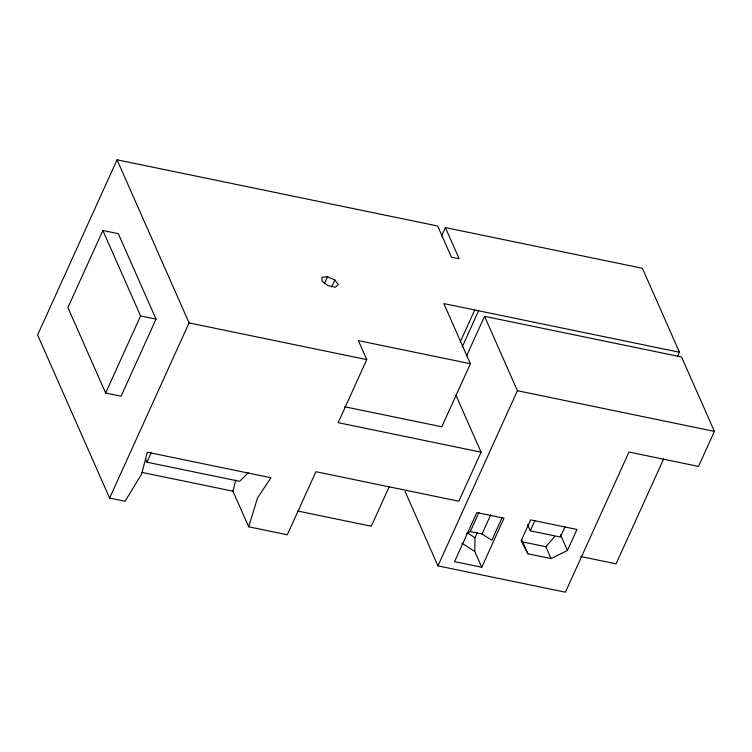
<?xml version="1.0" encoding="UTF-8"?>
<svg xmlns="http://www.w3.org/2000/svg" width="752" height="752" viewBox="0 0 752 752"><rect width="100%" height="100%" fill="white"/><g stroke="black" fill="none" stroke-linecap="round" stroke-linejoin="round"><path stroke-width="1.13" d="M481.759 567.262L504.009 518.213L476.815 512.591L454.565 561.641L481.759 567.262L474.785 551.47L475.001 537.755L477.332 532.604M455.919 395.195L481.073 452.168L458.823 501.217L315.906 471.711L287.302 534.775L248.677 526.795L232.951 491.197L235.743 480.049M248.677 526.795L257.522 497.974L270.927 477.746L147.317 452.225L141.649 474.042L125.067 501.274L109.613 498.087L37.6 334.978L117.058 159.809L437.664 226.004L451.435 257.184L459.162 258.782L445.391 227.593L642.387 268.267L679.46 352.246L677.524 356.514M102.864 230.479L67.906 307.559L105.628 393.005L121.081 396.191L156.04 319.121L118.318 233.675L102.864 230.479L140.596 315.925L105.628 393.005M109.613 498.087L189.081 322.909L117.058 159.809M324.309 283.758L327.487 276.755L334.819 280.007L338.325 284.651L335.364 287.189L328.163 285.704L322.147 281.314L321.847 277.328L327.487 276.755M331.641 287.02L334.819 280.007M344.632 406.738L441.791 426.798L470.395 363.742L358.375 340.609L366.76 359.597L338.156 422.662L481.073 452.168M441.537 236.09L445.391 227.593M389.226 486.685L371.291 526.231L297.792 511.05M460.196 342.038L474.738 309.974M462.104 347.142L478.601 310.773M466.635 355.837L484.561 316.319L681.556 356.993L714.4 431.375L698.505 466.409L628.982 452.055L565.41 592.191L437.946 565.88L405.102 491.488M437.946 565.88L517.404 390.702L484.561 316.319M466.513 533.694L470.273 531.598L478.977 512.403M470.273 531.598L482.013 534.023L490.718 514.829M501.988 517.968L491.836 540.359L482.013 534.023M564.949 527.03L560.409 537.041L530.282 530.818L534.822 520.807M567.44 550.464L576.972 529.446L530.621 519.876L521.089 540.895L527.913 553.801L551.084 558.586L567.44 550.464L560.456 534.644M663.649 458.946L616.076 563.831L580.741 556.527M248.621 472.378L239.653 481.336L146.941 462.198L151.312 452.591M521.559 539.71L522.668 541.929L545.849 546.713L554.656 536.561M679.46 352.246L443.84 303.592L470.395 363.742M189.081 322.909L366.76 359.597M517.404 390.702L714.4 431.375M140.596 315.925L156.04 319.121M141.987 472.416L232.951 491.197M467.142 532.679L475.001 537.755M461.822 543.104L474.785 551.47M545.849 546.713L551.084 558.586M527.594 524.736L530.282 530.818M522.668 541.929L527.913 553.801M145.578 459.105L146.941 462.198"/></g></svg>
